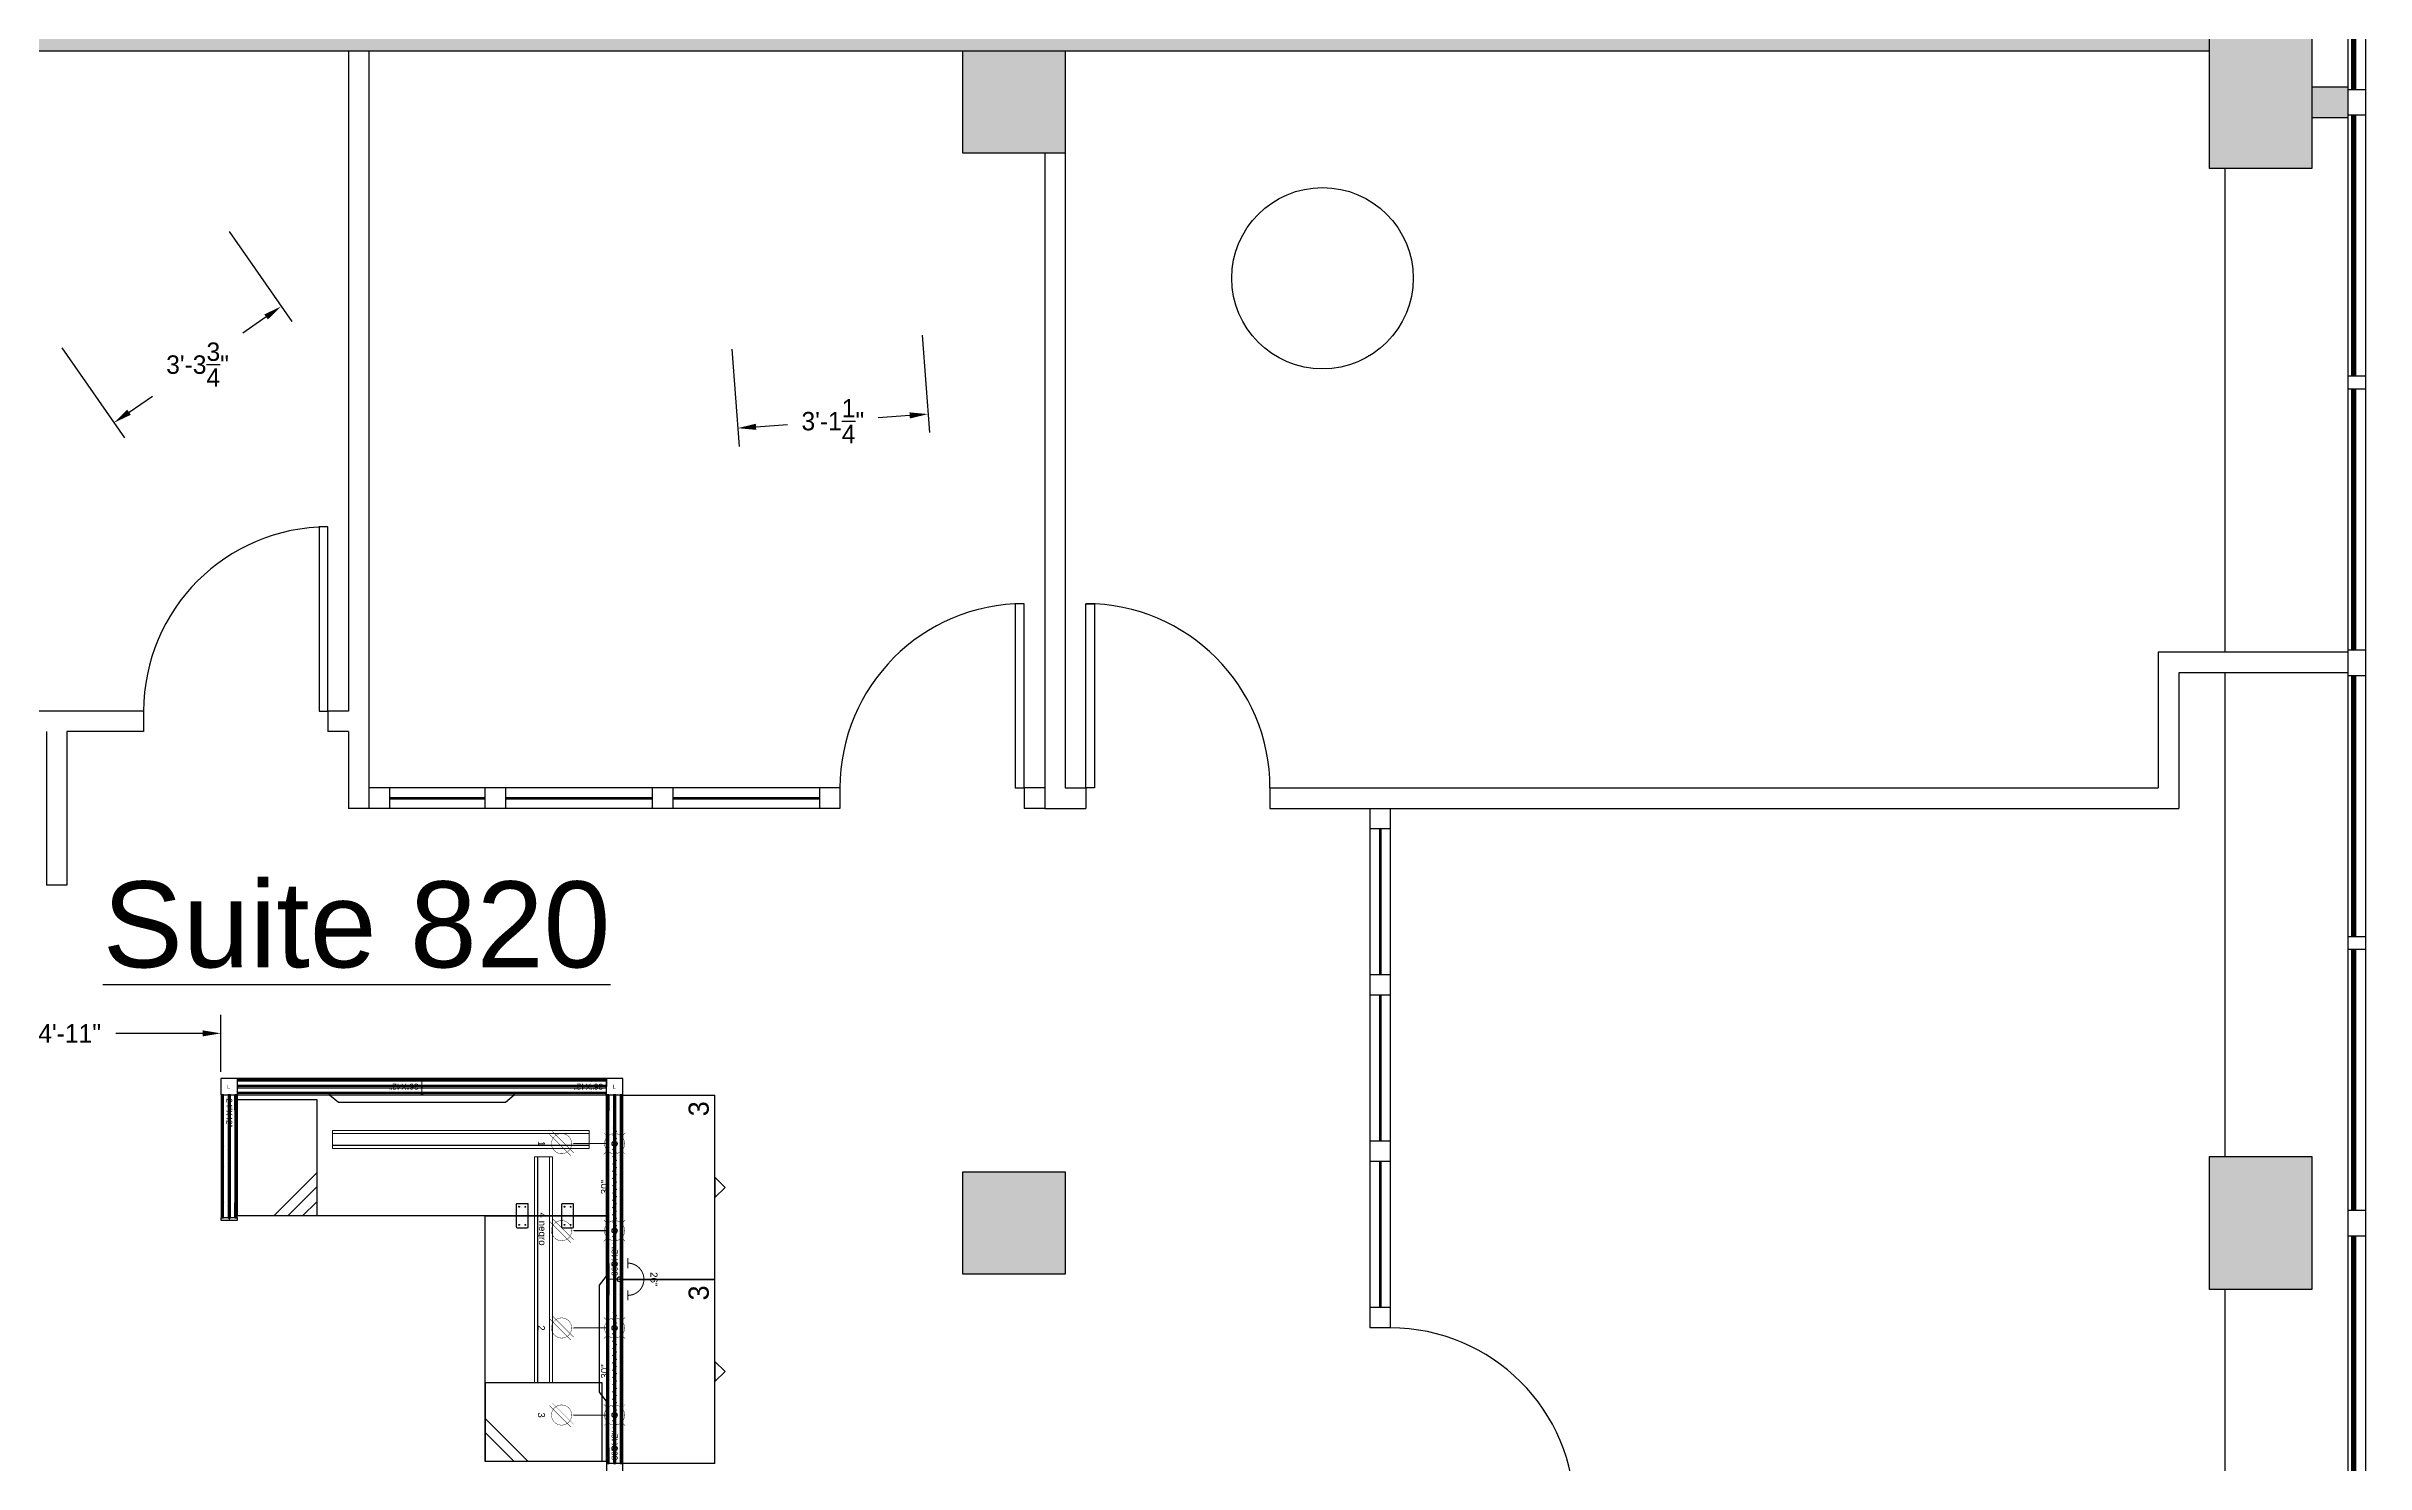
# Model space of a CAD drawing. Header units: inches. Extents: x 0 to 8116, y 4 to 1630.
# Drawn here: x 751 to 1204, y 886 to 1162.9 of the extents above; entities that cross this region are included whole.
import ezdxf
from ezdxf.enums import TextEntityAlignment as Align

# ---------------------------------------------------------------- set-up
doc = ezdxf.new("R2010")
doc.units = ezdxf.units.IN
doc.header["$MEASUREMENT"] = 0
for name, color, linetype in [('0-BACKGROUND', 7, 'Continuous'), ('CM4800', 7, 'Continuous'), ('DD2D', 7, 'Continuous'), ('DD2D_Geometry', 7, 'Continuous'), ('ELECTRI', 7, 'Continuous'), ('ENFASIS NEW', 7, 'Continuous'), ('LATEFILE', 7, 'Continuous'), ('LATFILE', 7, 'Continuous'), ('LF', 7, 'Continuous'), ('QU4TRO', 7, 'Continuous'), ('S7000', 7, 'Continuous'), ('TEXT HARNESS', 7, 'Continuous')]:
    doc.layers.add(name, color=color, linetype=linetype)
doc.styles.add('ARCH-STYLE', font='arial.ttf')
doc.styles.add('ARIAL', font='arial.ttf')
doc.styles.get("Standard").update_dxf_attribs({"font": 'stylu.ttf'})
doc.dimstyles.get("Standard").update_dxf_attribs({"dimscale": 20, "dimtxt": 0.18, "dimasz": 0.18, "dimexe": 0.18, "dimexo": 0.0625, "dimgap": 0.09, "dimtad": 0, "dimtih": 1, "dimtoh": 1, "dimzin": 0, "dimdsep": 46, "dimlunit": 4, "dimtxsty": 'Standard', "dimcen": 0.09, "dimadec": 0, "dimazin": 0, "dimtfac": 1, "dimtofl": 0, "dimtmove": 0, "dimatfit": 3, "dimfxl": 1, "dimtolj": 1, "dimtzin": 0, "dimarcsym": 0})

# ---------------------------------------------------------------- blocks, each defined once
blk = doc.blocks.new('LF4033640S')
for p, q in [((0, 0), (0.914, 0)), ((0, -0.457), (0.914, -0.457))]:
    blk.add_line(p, q)
at = {"layer": 'LATEFILE'}
for p, q in [((0, -0.457), (0, 0)), ((0.914, 0), (0.914, -0.457))]:
    blk.add_line(p, q, dxfattribs=at)
blk.add_lwpolyline([(0.407, -0.457), (0.457, -0.507), (0.507, -0.457)], close=True, dxfattribs=at)
at = {"layer": 'LATFILE', "insert": (0.81, -0.326), "char_height": 0.1, "width": 0.07696, "attachment_point": 1}
blk.add_mtext('3', dxfattribs=at)
blk = doc.blocks.new('*D103')
at = {"color": 0, "lineweight": -2, "transparency": 16777216}
for p, q in [((786.69, 888.22), (798.92, 870.64)), ((793.91, 871.54), (789.35, 868.36)), ((753.99, 865.48), (766.23, 847.89)), ((767.13, 852.9), (771.69, 856.08))]:
    blk.add_line(p, q, dxfattribs=at)
at = {"color": 0, "transparency": 16777216}
for points in [[(793.57, 872.03), (794.26, 871.05), (796.87, 873.59)], [(766.78, 853.4), (767.47, 852.41), (764.17, 850.85)]]:
    blk.add_solid(points, dxfattribs=at)
at = {"layer": 'Defpoints', "color": 0, "transparency": 16777216}
for p in [(785.98, 889.25), (796.87, 873.59), (753.28, 866.5)]:
    blk.add_point(p, dxfattribs=at)
at = {"color": 0, "transparency": 16777216, "insert": (780.52, 862.22), "char_height": 3.6, "attachment_point": 5}
blk.add_mtext('\\A1;3\'-3{\\H1.000000x;\\S3/4;}"', dxfattribs=at)
blk = doc.blocks.new('*D104')
at = {"color": 0, "lineweight": -2, "transparency": 16777216}
for p, q in [((884.87, 865.26), (886.28, 846.21)), ((922.07, 868), (923.48, 848.96)), ((919.62, 852.28), (913.44, 851.83)), ((889.6, 850.07), (895.78, 850.52))]:
    blk.add_line(p, q, dxfattribs=at)
at = {"color": 0, "transparency": 16777216}
for points in [[(919.58, 852.88), (919.66, 851.69), (923.21, 852.55)], [(889.56, 850.66), (889.65, 849.47), (886.01, 849.8)]]:
    blk.add_solid(points, dxfattribs=at)
at = {"layer": 'Defpoints', "color": 0, "transparency": 16777216}
for p in [(884.78, 866.5), (921.98, 869.25), (886.01, 849.8)]:
    blk.add_point(p, dxfattribs=at)
at = {"color": 0, "transparency": 16777216, "insert": (904.61, 851.17), "char_height": 3.6, "attachment_point": 5}
blk.add_mtext('\\A1;3\'-1{\\H1.000000x;\\S1/4;}"', dxfattribs=at)
blk = doc.blocks.new('CM4830NA36SQ')
blk.add_circle((0.45, 0.45), 0.45)
blk = doc.blocks.new('*D106')
at = {"color": 0, "lineweight": -2, "transparency": 16777216}
for p, q in [((725.99, 948.27), (725.99, 973.67)), ((729.59, 970.07), (746.5, 970.07)), ((781.49, 970.07), (764.58, 970.07)), ((785.09, 962.53), (785.09, 973.67))]:
    blk.add_line(p, q, dxfattribs=at)
at = {"color": 0, "transparency": 16777216}
for points in [[(729.59, 970.67), (729.59, 969.47), (725.99, 970.07)], [(781.49, 970.67), (781.49, 969.47), (785.09, 970.07)]]:
    blk.add_solid(points, dxfattribs=at)
at = {"layer": 'Defpoints', "color": 0, "transparency": 16777216}
for p in [(725.99, 970.07), (785.09, 961.28), (725.99, 947.02)]:
    blk.add_point(p, dxfattribs=at)
at = {"color": 0, "transparency": 16777216, "insert": (755.54, 970.07), "char_height": 3.6, "attachment_point": 5}
blk.add_mtext('\\A1;4\'-11"', dxfattribs=at)
blk = doc.blocks.new('DD40102472AB')
at = {"color": 1}
for p, q in [((0.004, -0.004), (-0.004, 0.004)), ((0.004, 0.004), (-0.004, -0.004))]:
    blk.add_line(p, q, dxfattribs=at)
blk.add_lwpolyline([(-0.414, -0.042), (0.414, -0.042), (0.458, -0.007), (0.915, -0.007), (0.915, -0.607), (-0.915, -0.607), (-0.915, -0.007), (-0.458, -0.007)], close=True)
blk.add_point((0, 0))
blk.add_point((0, 0))
blk.add_point((0, 0), dxfattribs=at)
blk = doc.blocks.new('DD40102448AB')
at = {"color": 1}
for p, q in [((0.004, -0.004), (-0.004, 0.004)), ((0.004, 0.004), (-0.004, -0.004))]:
    blk.add_line(p, q, dxfattribs=at)
blk.add_lwpolyline([(-0.266, -0.042), (0.266, -0.042), (0.31, -0.007), (0.61, -0.007), (0.61, -0.607), (-0.61, -0.607), (-0.61, -0.007), (-0.31, -0.007)], close=True)
blk.add_point((0, 0))
blk.add_point((0, 0))
blk.add_point((0, 0), dxfattribs=at)
blk = doc.blocks.new('S7012')
for p, q in [((0.18, -0.577), (0.393, -0.364)), ((0.25, -0.577), (0.393, -0.434)), ((0.323, -0.577), (0.393, -0.507))]:
    blk.add_line(p, q)
blk.add_lwpolyline([(0, 0), (0.393, 0), (0.393, -0.577), (0, -0.577)], close=True)
blk = doc.blocks.new('S7023')
for p, q in [((0.18, -0.577), (0.393, -0.364)), ((0.25, -0.577), (0.393, -0.434))]:
    blk.add_line(p, q)
blk.add_lwpolyline([(0, 0), (0.393, 0), (0.393, -0.577), (0, -0.577)], close=True)
blk = doc.blocks.new('829030')
at = {"color": 1}
for points in [[(0.1, 0.009, 0.005, 0.005, 0), (0.118, -0.009, 0.005, 0.005, 0), (0.136, 0.009, 0.005, 0.005, 0), (0.154, -0.009, 0.005, 0.005, 0), (0.172, 0.009, 0.005, 0.005, 0), (0.19, -0.009, 0.005, 0.005, 0), (0.208, 0.009, 0.005, 0.005, 0), (0.226, -0.009, 0.005, 0.005, 0), (0.244, 0.009, 0.005, 0.005, 0), (0.262, -0.009, 0.005, 0.005, 0), (0.28, 0.009, 0.005, 0.005, 0), (0.298, -0.009, 0.005, 0.005, 0), (0.316, 0.009, 0.005, 0.005, 0), (0.334, -0.009, 0.005, 0.005, 0), (0.352, 0.009, 0.005, 0.005, 0), (0.37, -0.009, 0.005, 0.005, 0), (0.388, 0.009, 0.005, 0.005, 0), (0.406, -0.009, 0.005, 0.005, 0), (0.424, 0.009, 0.005, 0.005, 0), (0.442, -0.009, 0.005, 0.005, 0), (0.46, 0.009, 0.005, 0.005, 0), (0.478, -0.009, 0.005, 0.005, 0), (0.496, 0.009, 0.005, 0.005, 0), (0.514, -0.009, 0.005, 0.005, 0), (0.532, 0.009, 0.005, 0.005, 0), (0.55, -0.009, 0, 0, 0)], [(0.676, 0.009, 0.005, 0.005, 0), (0.658, -0.009, 0.005, 0.005, 0), (0.64, 0.009, 0.005, 0.005, 0), (0.622, -0.009, 0.005, 0.005, 0), (0.604, 0.009, 0.005, 0.005, 0), (0.586, -0.009, 0.005, 0.005, 0), (0.568, 0.009, 0.005, 0.005, 0), (0.55, -0.009, 0, 0, 0)]]:
    blk.add_lwpolyline(points, format="xyseb", dxfattribs=at)
at = {"color": 1, "const_width": 0.002}
for points in [[(0.138, 0.027), (0.112, 0.053)], [(0.192, 0.027), (0.218, 0.053)], [(0.57, 0.027), (0.544, 0.053)], [(0.624, 0.027), (0.65, 0.053)], [(0.138, -0.027), (0.112, -0.053)], [(0.192, -0.027), (0.218, -0.053)], [(0.57, -0.027), (0.544, -0.053)], [(0.624, -0.027), (0.65, -0.053)]]:
    blk.add_lwpolyline(points, dxfattribs=at)
for points in [[(0.165, -0.05, -1), (0.165, 0.05, -1)], [(0.597, -0.05, 1), (0.597, 0.05, 1)]]:
    blk.add_lwpolyline(points, format="xyb", close=True, dxfattribs=at)
at = {"color": 1}
blk.add_circle((0, 0), 0.0125, dxfattribs=at)
blk.add_point((0, 0), dxfattribs=at)
at = {"layer": 'TEXT HARNESS', "color": 1, "style": 'ARIAL'}
blk.add_text('30"', height=0.0347, dxfattribs=at).set_placement((0.381, 0.05), align=Align.MIDDLE)
blk = doc.blocks.new('8065E1C')
at = {"color": 1, "const_width": 0.005}
blk.add_lwpolyline([(0.025, -0.04), (-0.025, -0.04)], dxfattribs=at)
at = {"color": 1}
for points in [[(0, -0.04, 0.005, 0.005, 0), (0, -0.165, 0.025, 0, 0), (0, -0.211, 0, 0, 0)], [(-0.06, -0.309, 0.002, 0.002, 0), (0.046, -0.203, 0.002, 0.002, 0)], [(-0.046, -0.323, 0.002, 0.002, 0), (0.06, -0.217, 0.002, 0.002, 0)]]:
    blk.add_lwpolyline(points, format="xyseb", dxfattribs=at)
at = {"color": 1, "const_width": 0.002}
blk.add_lwpolyline([(-0.05, -0.263, -1), (0.05, -0.263, -1)], format="xyb", close=True, dxfattribs=at)
at = {"color": 1}
blk.add_circle((0, 0), 0.0125, dxfattribs=at)
blk.add_point((0, 0), dxfattribs=at)
at = {"layer": 'TEXT HARNESS', "color": 1, "style": 'ARIAL'}
blk.add_text('1', height=0.0347, dxfattribs=at).set_placement((0, -0.363), align=Align.MIDDLE)
blk = doc.blocks.new('8065E4C')
at = {"color": 1, "const_width": 0.005}
blk.add_lwpolyline([(0.025, -0.04), (-0.025, -0.04)], dxfattribs=at)
at = {"color": 1}
for points in [[(0, -0.04, 0.005, 0.005, 0), (0, -0.165, 0.025, 0, 0), (0, -0.211, 0, 0, 0)], [(-0.06, -0.309, 0.002, 0.002, 0), (0.046, -0.203, 0.002, 0.002, 0)], [(-0.046, -0.323, 0.002, 0.002, 0), (0.06, -0.217, 0.002, 0.002, 0)]]:
    blk.add_lwpolyline(points, format="xyseb", dxfattribs=at)
at = {"color": 1, "const_width": 0.002}
blk.add_lwpolyline([(-0.05, -0.263, -1), (0.05, -0.263, -1)], format="xyb", close=True, dxfattribs=at)
at = {"color": 1}
blk.add_circle((0, 0), 0.0125, dxfattribs=at)
blk.add_point((0, 0), dxfattribs=at)
at = {"layer": 'TEXT HARNESS', "color": 1, "style": 'ARIAL'}
blk.add_text('4 negro', height=0.0347, dxfattribs=at).set_placement((-0.008, -0.363), align=Align.MIDDLE)
blk = doc.blocks.new('8065E2C')
at = {"color": 1, "const_width": 0.005}
blk.add_lwpolyline([(0.025, -0.04), (-0.025, -0.04)], dxfattribs=at)
at = {"color": 1}
for points in [[(0, -0.04, 0.005, 0.005, 0), (0, -0.165, 0.025, 0, 0), (0, -0.211, 0, 0, 0)], [(-0.06, -0.309, 0.002, 0.002, 0), (0.046, -0.203, 0.002, 0.002, 0)], [(-0.046, -0.323, 0.002, 0.002, 0), (0.06, -0.217, 0.002, 0.002, 0)]]:
    blk.add_lwpolyline(points, format="xyseb", dxfattribs=at)
at = {"color": 1, "const_width": 0.002}
blk.add_lwpolyline([(-0.05, -0.263, -1), (0.05, -0.263, -1)], format="xyb", close=True, dxfattribs=at)
at = {"color": 1}
blk.add_circle((0, 0), 0.0125, dxfattribs=at)
blk.add_point((0, 0), dxfattribs=at)
blk.add_point((0, 0), dxfattribs=at)
at = {"layer": 'TEXT HARNESS', "color": 1, "style": 'ARIAL'}
blk.add_text('2', height=0.0347, dxfattribs=at).set_placement((0, -0.363), align=Align.MIDDLE)
blk = doc.blocks.new('8065E3C')
at = {"color": 1, "const_width": 0.005}
blk.add_lwpolyline([(0.025, -0.04), (-0.025, -0.04)], dxfattribs=at)
at = {"color": 1}
for points in [[(0, -0.04, 0.005, 0.005, 0), (0, -0.165, 0.025, 0, 0), (0, -0.211, 0, 0, 0)], [(-0.06, -0.309, 0.002, 0.002, 0), (0.046, -0.203, 0.002, 0.002, 0)], [(-0.046, -0.323, 0.002, 0.002, 0), (0.06, -0.217, 0.002, 0.002, 0)]]:
    blk.add_lwpolyline(points, format="xyseb", dxfattribs=at)
at = {"color": 1, "const_width": 0.002}
blk.add_lwpolyline([(-0.05, -0.263, -1), (0.05, -0.263, -1)], format="xyb", close=True, dxfattribs=at)
at = {"color": 1}
blk.add_circle((0, 0), 0.0125, dxfattribs=at)
blk.add_point((0, 0), dxfattribs=at)
at = {"layer": 'TEXT HARNESS', "color": 1, "style": 'ARIAL'}
blk.add_text('3', height=0.0347, dxfattribs=at).set_placement((0, -0.363), align=Align.MIDDLE)
blk = doc.blocks.new('817726')
at = {"color": 3, "const_width": 0.005}
blk.add_lwpolyline([(0.08, 0.04, 1), (-0.08, 0.04)], format="xyb", dxfattribs=at)
for points in [[(-0.055, 0.04), (-0.105, 0.04)], [(0.055, 0.04), (0.105, 0.04)]]:
    blk.add_lwpolyline(points, dxfattribs=at)
at = {"color": 3}
blk.add_circle((0, 0), 0.0125, dxfattribs=at)
blk.add_point((0, 0), dxfattribs=at)
at = {"layer": 'TEXT HARNESS', "color": 3, "style": 'ARIAL'}
blk.add_text('26"', height=0.0347, dxfattribs=at).set_placement((0, 0.17), align=Align.MIDDLE)
blk = doc.blocks.new('D3223S')
for p, q in [((0.055, 0), (-0.055, 0)), ((-0.06, -0.005), (-0.06, -0.055)), ((-0.055, -0.06), (0.055, -0.06)), ((0.06, -0.055), (0.06, -0.005))]:
    blk.add_line(p, q)
for centre in [(-0.045, -0.015), (-0.045, -0.045), (0.045, -0.015), (0.045, -0.045)]:
    blk.add_circle(centre, 0.00195)
for centre, start, end in [((-0.055, -0.005), 90, 180), ((-0.055, -0.055), 180, 270), ((0.055, -0.005), 0, 90), ((0.055, -0.055), 270, 0)]:
    blk.add_arc(centre, 0.005, start, end)
blk = doc.blocks.new('A$C18FD438F')
at = {"color": 0, "linetype": 'Continuous', "lineweight": 0}
for p, q in [((-0.934, 0.184), (-0.934, 0.199)), ((-0.934, 0.199), (0.338, 0.199)), ((-0.934, 0.183), (-0.934, 0.184)), ((-0.934, 0.184), (0.338, 0.184)), ((-0.934, 0.183), (0.338, 0.183)), ((-0.934, 0.182), (-0.934, 0.183)), ((-0.934, 0.125), (-0.934, 0.182)), ((-0.934, 0.125), (-0.934, 0.125)), ((-0.934, 0.123), (-0.934, 0.125)), ((-0.934, 0.125), (0.338, 0.125)), ((-0.934, 0.124), (0.338, 0.124)), ((-0.934, 0.109), (-0.934, 0.123)), ((0.338, 0.184), (0.338, 0.199)), ((0.338, 0.183), (0.338, 0.184)), ((0.338, 0.182), (0.338, 0.183)), ((0.338, 0.125), (0.338, 0.182)), ((0.338, 0.123), (0.338, 0.125)), ((0.338, 0.125), (0.338, 0.125)), ((0.338, 0.109), (0.338, 0.123)), ((-0.934, 0.109), (0.338, 0.109))]:
    blk.add_line(p, q, dxfattribs=at)
blk = doc.blocks.new('DD330154S')
blk.add_blockref('A$C18FD438F', (0.934, -0.154))
blk = doc.blocks.new('DD330148S')
at = {"color": 0, "linetype": 'Continuous', "lineweight": 0}
for p, q in [((0, 0.03), (0, 0.045)), ((0, 0.045), (1.12, 0.045)), ((0, 0.029), (0, 0.03)), ((0, 0.03), (1.12, 0.03)), ((0, 0.029), (1.12, 0.029)), ((0, 0.028), (0, 0.029)), ((0, -0.028), (0, 0.028)), ((1.12, 0.03), (1.12, 0.045)), ((1.12, 0.029), (1.12, 0.03)), ((1.12, 0.028), (1.12, 0.029)), ((1.12, -0.028), (1.12, 0.028)), ((0, -0.029), (0, -0.028)), ((0, -0.03), (0, -0.029)), ((0, -0.029), (1.12, -0.029)), ((0, -0.045), (0, -0.03)), ((0, -0.03), (1.12, -0.03)), ((0, -0.045), (1.12, -0.045)), ((1.12, -0.029), (1.12, -0.028)), ((1.12, -0.03), (1.12, -0.029)), ((1.12, -0.045), (1.12, -0.03))]:
    blk.add_line(p, q, dxfattribs=at)
blk = doc.blocks.new('DD101036422D')
at = {"color": 1, "linetype": 'Continuous', "lineweight": 0}
for p, q in [((0, -0.025), (0, 0.025)), ((0.002, 0.027), (0.021, 0.027)), ((0.002, 0.027), (0.022, 0.027)), ((0.075, 0.027), (0.021, 0.027)), ((0.075, 0.027), (0.075, 0.027)), ((0.076, 0.026), (0.076, 0.034)), ((0.838, 0.034), (0.076, 0.034)), ((0.838, 0.034), (0.838, 0.026)), ((0.84, 0.027), (0.894, 0.027)), ((0.84, 0.027), (0.84, 0.027)), ((0.913, 0.027), (0.893, 0.027)), ((0.913, 0.027), (0.894, 0.027)), ((0.915, -0.025), (0.915, 0.025)), ((0.025, -0.028), (0.002, -0.028)), ((0.025, -0.028), (0.075, -0.028)), ((0.075, -0.028), (0.075, -0.028)), ((0.076, -0.034), (0.076, -0.026)), ((0.838, -0.034), (0.076, -0.034)), ((0.838, -0.026), (0.838, -0.034)), ((0.89, -0.028), (0.84, -0.028)), ((0.84, -0.028), (0.84, -0.028)), ((0.89, -0.028), (0.913, -0.028))]:
    blk.add_line(p, q, dxfattribs=at)
at = {"color": 1}
for p, q in [((0.454, 0.038), (0.461, 0.031)), ((0.454, 0.031), (0.461, 0.038)), ((0.454, -0.038), (0.461, -0.031)), ((0.454, -0.031), (0.461, -0.038))]:
    blk.add_line(p, q, dxfattribs=at)
for centre in [(0.407, -0.034), (0.507, -0.034)]:
    blk.add_circle(centre, 0.005, dxfattribs=at)
at = {"color": 1, "linetype": 'Continuous', "lineweight": 0}
for centre, radius, start, end in [((0.002, 0.025), 0.00203, 90, 180), ((0.075, 0.026), 0.00151, 10.021, 90), ((0.075, 0.026), 0.00151, 0, 10.021), ((0.84, 0.026), 0.00151, 169.979, 180), ((0.84, 0.026), 0.00151, 169.979, 180), ((0.84, 0.026), 0.00151, 90, 169.979), ((0.913, 0.025), 0.00203, 0, 90), ((0.002, -0.025), 0.00203, 180, 270), ((0.075, -0.026), 0.00151, 270, 349.979), ((0.075, -0.026), 0.00151, 349.979, 0), ((0.84, -0.026), 0.00151, 180, 190.021), ((0.84, -0.026), 0.00151, 180, 190.021), ((0.84, -0.026), 0.00151, 190.021, 270), ((0.913, -0.025), 0.00203, 270, 0)]:
    blk.add_arc(centre, radius, start, end, dxfattribs=at)
at = {"color": 1}
for p in [(0.458, 0.034), (0.458, -0.034)]:
    blk.add_point(p, dxfattribs=at)
at = {"insert": (0.017, 0.015), "char_height": 0.03, "attachment_point": 1}
blk.add_mtext_dynamic_manual_height_columns('36"X42"', width=75.49402, gutter_width=12.5, heights=[0], dxfattribs=at)
blk = doc.blocks.new('SPACE_DD10103642')
blk.add_blockref('DD101036422D', (0, 0))
blk = doc.blocks.new('DD101024422D')
at = {"color": 1, "linetype": 'Continuous', "lineweight": 0}
for p, q in [((0, -0.025), (0, 0.025)), ((0.002, 0.027), (0.021, 0.027)), ((0.002, 0.027), (0.022, 0.027)), ((0.075, 0.027), (0.021, 0.027)), ((0.075, 0.027), (0.075, 0.027)), ((0.077, 0.026), (0.077, 0.034)), ((0.533, 0.034), (0.077, 0.034)), ((0.533, 0.034), (0.533, 0.026)), ((0.535, 0.027), (0.589, 0.027)), ((0.535, 0.027), (0.535, 0.027)), ((0.608, 0.027), (0.588, 0.027)), ((0.608, 0.027), (0.589, 0.027)), ((0.61, -0.025), (0.61, 0.025)), ((0.025, -0.028), (0.002, -0.028)), ((0.025, -0.028), (0.075, -0.028)), ((0.075, -0.028), (0.075, -0.028)), ((0.077, -0.034), (0.077, -0.026)), ((0.533, -0.034), (0.077, -0.034)), ((0.533, -0.026), (0.533, -0.034)), ((0.585, -0.028), (0.535, -0.028)), ((0.535, -0.028), (0.535, -0.028)), ((0.585, -0.028), (0.608, -0.028))]:
    blk.add_line(p, q, dxfattribs=at)
at = {"color": 1}
for p, q in [((0.301, 0.038), (0.309, 0.031)), ((0.301, 0.031), (0.309, 0.038)), ((0.301, -0.038), (0.309, -0.031)), ((0.301, -0.031), (0.309, -0.038))]:
    blk.add_line(p, q, dxfattribs=at)
for centre in [(0.255, -0.034), (0.355, -0.034)]:
    blk.add_circle(centre, 0.005, dxfattribs=at)
at = {"color": 1, "linetype": 'Continuous', "lineweight": 0}
for centre, radius, start, end in [((0.002, 0.025), 0.00203, 90, 180), ((0.075, 0.026), 0.00151, 10.021, 90), ((0.075, 0.026), 0.00151, 0, 10.021), ((0.535, 0.026), 0.00151, 169.979, 180), ((0.535, 0.026), 0.00151, 169.979, 180), ((0.535, 0.026), 0.00151, 90, 169.979), ((0.608, 0.025), 0.00203, 0, 90), ((0.002, -0.025), 0.00203, 180, 270), ((0.075, -0.026), 0.00151, 270, 349.979), ((0.075, -0.026), 0.00151, 349.979, 0), ((0.535, -0.026), 0.00151, 180, 190.021), ((0.535, -0.026), 0.00151, 180, 190.021), ((0.535, -0.026), 0.00151, 190.021, 270), ((0.608, -0.025), 0.00203, 270, 0)]:
    blk.add_arc(centre, radius, start, end, dxfattribs=at)
at = {"color": 1}
for p in [(0.305, 0.034), (0.305, -0.034)]:
    blk.add_point(p, dxfattribs=at)
at = {"insert": (0.017, 0.015), "char_height": 0.03, "attachment_point": 1}
blk.add_mtext_dynamic_manual_height_columns('24"X42"', width=75.49402, gutter_width=12.5, heights=[0], dxfattribs=at)
blk = doc.blocks.new('SPACE_DD10102442')
blk.add_blockref('DD101024422D', (0, 0))
blk = doc.blocks.new('DD3021422D')
for p, q in [((0, 0.041), (0, -0.041)), ((0.012, 0.041), (0, 0.041)), ((0.012, -0.041), (0.012, 0.041)), ((0, -0.041), (0.012, -0.041))]:
    blk.add_line(p, q)
blk = doc.blocks.new('SPACE_DD302142')
blk.add_blockref('DD3021422D', (0, 0))
blk = doc.blocks.new('820block')
at = {"layer": '0-BACKGROUND'}
for points in [[(230.019, 929.5), (230.019, 926.503), (250.019, 926.503), (250.019, 923.5), (311.008, 923.5), (311.008, 926.628), (330.992, 926.628), (330.992, 923.5), (472.493, 923.5), (492.493, 923.5), (705.993, 923.5), (725.993, 923.5), (929.993, 923.503), (949.993, 923.503), (1173.493, 923.503), (1173.493, 926.503), (1193.493, 926.503), (1193.493, 929.5)], [(1200.5, 910.503), (1200.5, 916.503), (1193.493, 916.503), (1193.493, 910.503)]]:
    blk.add_hatch(color=256, dxfattribs=at).paths.add_polyline_path(points)
h = blk.add_hatch(color=256, dxfattribs=at)
h.paths.add_polyline_path([(1193.493, 488.5), (1173.493, 488.5), (1173.493, 462.5), (1193.493, 462.5)])
h.paths.add_polyline_path([(1173.493, 681.5), (1193.493, 681.5), (1193.493, 707.5), (1173.493, 707.5)])
h.paths.add_polyline_path([(1193.493, 900.503), (1193.493, 926.503), (1173.493, 926.503), (1173.493, 900.503)])
h = blk.add_hatch(color=256, dxfattribs=at)
h.paths.add_polyline_path([(949.993, 923.503), (929.993, 923.503), (929.993, 903.503), (949.993, 903.503)])
h.paths.add_polyline_path([(949.993, 704.5), (929.993, 704.5), (929.993, 684.5), (949.993, 684.5)])
h.paths.add_polyline_path([(705.993, 684.5), (725.993, 684.5), (725.993, 704.5), (705.993, 704.5)])
h.paths.add_polyline_path([(472.493, 684.5), (492.493, 684.5), (492.493, 704.5), (472.493, 704.5)])
h.paths.add_polyline_path([(492.493, 903.5), (492.493, 923.5), (472.493, 923.5), (472.493, 903.5)])
h.paths.add_polyline_path([(725.993, 923.5), (705.993, 923.5), (705.993, 903.5), (725.993, 903.5)])
for p, q in [((1204, 1192.503), (1204, 10.992)), ((1200.5, 1189.003), (1200.5, 15.992)), ((1201.25, 967.003), (1201.25, 916.003)), ((1201.5, 967.003), (1201.5, 916.003)), ((1201.75, 967.003), (1201.75, 916.003)), ((1202, 967.003), (1202, 916.003)), ((725.993, 923.5), (929.993, 923.503)), ((809.993, 923.501), (809.993, 794.503)), ((813.993, 923.501), (813.993, 775.503)), ((949.993, 923.503), (1173.493, 923.503)), ((1193.493, 916.503), (1200.5, 916.503)), ((1200.5, 916.003), (1204, 916.003)), ((1200.5, 911.003), (1204, 911.003)), ((1201.25, 911.001), (1201.25, 860.001)), ((1201.5, 911.001), (1201.5, 860.001)), ((1201.75, 911.001), (1201.75, 860.001)), ((1202, 911.001), (1202, 860.001)), ((1193.493, 910.503), (1200.5, 910.503)), ((945.993, 903.503), (945.993, 775.503)), ((949.993, 903.503), (949.993, 779.503)), ((1176.5, 900.503), (1176.5, 806.001)), ((1200.5, 860.001), (1204, 860.001)), ((1200.5, 857.501), (1204, 857.501)), ((1201.25, 857.501), (1201.25, 806.501)), ((1201.5, 857.501), (1201.5, 806.501)), ((1201.75, 857.501), (1201.75, 806.501)), ((1202, 857.501), (1202, 806.501)), ((1200.5, 806.501), (1204, 806.501)), ((1163.5, 806.001), (1163.5, 779.506)), ((1200.5, 806.001), (1163.5, 806.001)), ((1167.5, 802.001), (1167.5, 775.506)), ((1200.5, 802.001), (1167.5, 802.001)), ((1176.5, 802.001), (1176.5, 707.5)), ((1200.5, 801.501), (1204, 801.501)), ((1201.25, 801.5), (1201.25, 750.5)), ((1201.5, 801.5), (1201.5, 750.5)), ((1201.75, 801.5), (1201.75, 750.5)), ((1202, 801.5), (1202, 750.5)), ((769.993, 794.503), (682.493, 794.503)), ((769.993, 794.503), (769.993, 790.503)), ((809.993, 794.503), (805.993, 794.503)), ((805.993, 794.503), (805.993, 790.503)), ((750.993, 790.503), (750.993, 760.503)), ((754.993, 790.503), (754.993, 760.503)), ((769.993, 790.503), (754.993, 790.503)), ((809.993, 790.503), (805.993, 790.503)), ((809.993, 790.503), (809.993, 775.503)), ((905.993, 779.503), (813.993, 779.503)), ((817.993, 779.503), (817.993, 775.503)), ((836.659, 779.503), (836.659, 775.503)), ((840.659, 779.503), (840.659, 775.503)), ((869.326, 779.503), (869.326, 775.503)), ((873.326, 779.503), (873.326, 775.503)), ((901.993, 779.503), (901.993, 775.503)), ((905.993, 779.503), (905.993, 775.503)), ((945.993, 779.503), (941.993, 779.503)), ((941.993, 779.503), (941.993, 775.503)), ((949.993, 779.503), (953.993, 779.503)), ((953.993, 779.503), (953.993, 775.503)), ((989.993, 779.503), (1163.5, 779.506)), ((989.993, 779.503), (989.993, 775.503)), ((813.993, 775.503), (809.993, 775.503)), ((905.993, 775.503), (813.993, 775.503)), ((817.993, 777.628), (836.659, 777.628)), ((817.993, 777.378), (836.659, 777.378)), ((840.659, 777.628), (869.326, 777.628)), ((840.659, 777.378), (869.326, 777.378)), ((873.326, 777.628), (901.993, 777.628)), ((873.326, 777.378), (901.993, 777.378)), ((945.993, 775.503), (941.993, 775.503)), ((945.993, 775.503), (953.993, 775.503)), ((989.993, 775.503), (1167.5, 775.506)), ((1009.5, 775.504), (1009.5, 674.002)), ((1013.5, 775.504), (1013.5, 674.002)), ((1013.5, 771.504), (1009.5, 771.504)), ((1011.375, 771.504), (1011.375, 743.003)), ((1011.625, 771.504), (1011.625, 743.003)), ((754.993, 760.503), (750.993, 760.503)), ((1200.5, 750.5), (1204, 750.5)), ((1200.5, 748), (1204, 748)), ((1201.25, 748), (1201.25, 697)), ((1201.5, 748), (1201.5, 697)), ((1201.75, 748), (1201.75, 697)), ((1202, 748), (1202, 697)), ((1013.5, 743.003), (1009.5, 743.003)), ((1013.5, 739.003), (1009.5, 739.003)), ((1011.375, 739.003), (1011.375, 710.502)), ((1011.625, 739.003), (1011.625, 710.502)), ((1013.5, 710.502), (1009.5, 710.502)), ((1013.5, 706.502), (1009.5, 706.502)), ((1011.375, 706.502), (1011.375, 678.002)), ((1011.625, 706.502), (1011.625, 678.002)), ((1200.5, 697), (1204, 697)), ((1200.5, 692), (1204, 692)), ((1201.25, 692), (1201.25, 641)), ((1201.5, 692), (1201.5, 641)), ((1201.75, 692), (1201.75, 641)), ((1202, 692), (1202, 641)), ((1176.5, 681.5), (1176.5, 641.75)), ((1013.5, 678.002), (1009.5, 678.002)), ((1013.5, 674.002), (1009.5, 674.002))]:
    blk.add_line(p, q, dxfattribs=at)
for points in [[(1193.493, 900.503), (1173.493, 900.503), (1173.493, 926.503), (1193.493, 926.503)], [(949.993, 903.503), (929.993, 903.503), (929.993, 923.503), (949.993, 923.503)], [(805.993, 794.503), (805.993, 830.503), (804.243, 830.503), (804.243, 794.503)], [(941.993, 779.503), (941.993, 815.503), (940.243, 815.503), (940.243, 779.503)], [(953.993, 779.503), (953.993, 815.503), (955.743, 815.503), (955.743, 779.503)], [(1193.493, 681.5), (1173.493, 681.5), (1173.493, 707.5), (1193.493, 707.5)], [(949.993, 684.5), (929.993, 684.5), (929.993, 704.5), (949.993, 704.5)]]:
    blk.add_lwpolyline(points, close=True, dxfattribs=at)
for centre, start, end in [((805.993, 794.503), 90, 180), ((941.993, 779.503), 90, 180), ((953.993, 779.503), 0, 90), ((1013.5, 638.002), 0, 90)]:
    blk.add_arc(centre, 36, start, end, dxfattribs=at)
at = {"layer": 'CM4800', "xscale": 39.37007874015748, "yscale": 39.37007874015748, "zscale": 39.37007874015748, "rotation": 180}
blk.add_blockref('CM4830NA36SQ', (1017.965, 896.813), dxfattribs=at)
at = {"layer": '0-BACKGROUND', "insert": (761.992, 761.243), "char_height": 16.8, "width": 268, "attachment_point": 1, "style": 'ARCH-STYLE'}
blk.add_mtext('{\\LSuite 820}', dxfattribs=at)
for p1, p2, distance, picture, middle in [((753.28, 866.503), (785.977, 889.249), -19.071, '*D103', (780.519, 862.221)), ((921.977, 869.251), (884.78, 866.503), 16.747, '*D104', (904.612, 851.175))]:
    dim = blk.add_aligned_dim(p1=p1, p2=p2, distance=distance, dimstyle='Standard')
    dim.commit()
    dim.dimension.update_dxf_attribs({"geometry": picture, "text_midpoint": middle})

msp = doc.modelspace()

# ---------------------------------------------------------------- linework, layer by layer
at = {"layer": 'DD2D'}
for p, q in [((824.341, 961.012), (788.317, 961.012)), ((860.364, 961.012), (824.341, 961.012)), ((785.353, 958.048), (785.353, 934.032)), ((786.703, 958.048), (786.703, 934.032)), ((786.703, 958.048), (786.703, 934.032)), ((788.053, 958.048), (788.053, 934.032)), ((788.317, 959.662), (788.313, 959.662)), ((824.341, 959.662), (788.317, 959.662)), ((824.341, 959.662), (788.317, 959.662)), ((824.341, 958.312), (788.317, 958.312)), ((824.341, 959.662), (824.337, 959.662)), ((860.364, 959.662), (824.341, 959.662)), ((860.364, 959.662), (824.341, 959.662)), ((860.364, 958.312), (824.341, 958.312)), ((860.628, 922.024), (860.628, 958.048)), ((861.979, 958.048), (861.979, 958.052)), ((861.979, 922.024), (861.979, 958.048)), ((861.979, 922.024), (861.979, 958.048)), ((863.329, 922.024), (863.329, 958.048)), ((786.703, 934.032), (786.703, 933.56)), ((860.628, 886.001), (860.628, 922.024)), ((861.979, 922.024), (861.979, 922.028)), ((861.979, 886.001), (861.979, 922.024)), ((861.979, 886.001), (861.979, 922.024)), ((863.329, 886.001), (863.329, 922.024))]:
    msp.add_line(p, q, dxfattribs=at)
at = {"layer": 'DD2D_Geometry'}
for points in [[(788.317, 961.276), (785.093, 961.276), (785.093, 958.048), (788.317, 958.048)], [(824.341, 961.249), (788.317, 961.249), (788.317, 960.776), (824.341, 960.776)], [(860.364, 961.249), (824.341, 961.249), (824.341, 960.776), (860.364, 960.776)], [(863.593, 958.048), (863.597, 961.276), (860.368, 961.276), (860.364, 958.048)], [(785.116, 958.048), (785.116, 934.032), (785.589, 934.032), (785.589, 958.048)], [(786.467, 958.048), (786.467, 934.032), (786.939, 934.032), (786.939, 958.048)], [(787.817, 958.048), (787.817, 934.032), (788.29, 934.032), (788.29, 958.048)], [(824.341, 959.898), (788.317, 959.898), (788.317, 959.426), (824.341, 959.426)], [(824.341, 958.548), (788.317, 958.548), (788.317, 958.075), (824.341, 958.075)], [(824.337, 959.662), (824.341, 959.662), (824.341, 959.662), (824.337, 959.662)], [(860.364, 959.898), (824.341, 959.898), (824.341, 959.426), (860.364, 959.426)], [(860.364, 958.548), (824.341, 958.548), (824.341, 958.075), (860.364, 958.075)], [(860.864, 922.024), (860.864, 958.048), (860.392, 958.048), (860.392, 922.024)], [(862.215, 922.024), (862.215, 958.048), (861.742, 958.048), (861.742, 922.024)], [(863.565, 922.024), (863.565, 958.048), (863.093, 958.048), (863.093, 922.024)], [(860.864, 886.001), (860.864, 922.024), (860.392, 922.024), (860.392, 886.001)], [(862.215, 886.001), (862.215, 922.024), (861.742, 922.024), (861.742, 886.001)], [(861.979, 922.024), (861.979, 922.024), (861.979, 922.028), (861.979, 922.028)], [(863.565, 886.001), (863.565, 922.024), (863.093, 922.024), (863.093, 886.001)], [(863.593, 882.772), (863.597, 886.001), (860.368, 886.001), (860.364, 882.772)]]:
    msp.add_lwpolyline(points, close=True, dxfattribs=at)

# ---------------------------------------------------------------- block references
msp.add_blockref('820block', (0, 238.523))
at = {"layer": 'DD2D_Geometry', "xscale": 39.3700787401575, "yscale": 39.3700787401575, "zscale": 39.3700787401575}
for name, p, rotation in [('SPACE_DD10103642', (824.341, 959.662), 180), ('SPACE_DD10103642', (860.364, 959.662), 180), ('SPACE_DD10102442', (786.703, 958.048), 270), ('SPACE_DD10103642', (861.979, 922.024), 90), ('SPACE_DD302142', (786.703, 934.032), 270), ('SPACE_DD10103642', (861.979, 886.001), 90)]:
    msp.add_blockref(name, p, dxfattribs=dict(at, rotation=rotation))
at = {"layer": 'ELECTRI', "xscale": 39.3700787401575, "yscale": 39.3700787401575, "zscale": 39.3700787401575}
for name, p, rotation in [('829030', (861.979, 925.024), 90), ('8065E1C', (861.979, 948.528), 270), ('8065E4C', (861.979, 931.52), 270), ('817726', (862.982, 922.024), 270), ('829030', (861.979, 889.001), 90), ('8065E2C', (861.979, 912.505), 270), ('8065E3C', (861.979, 895.497), 270)]:
    msp.add_blockref(name, p, dxfattribs=dict(at, rotation=rotation))
at = {"layer": 'ENFASIS NEW', "xscale": 39.3700787401575, "yscale": 39.3700787401575, "zscale": 39.3700787401575}
msp.add_blockref('DD40102472AB', (824.341, 958.312), dxfattribs=at)
for name, p, rotation in [('DD330154S', (856.989, 949.34), 180), ('DD330148S', (848.101, 901.867), 90), ('DD40102448AB', (860.628, 910.41), 270)]:
    msp.add_blockref(name, p, dxfattribs=dict(at, rotation=rotation))
at = {"layer": 'LF', "xscale": 39.3700787401575, "yscale": 39.3700787401575, "zscale": 39.3700787401575, "rotation": 90}
for p in [(863.597, 921.985), (863.597, 886.001)]:
    msp.add_blockref('LF4033640S', p, dxfattribs=at)
at = {"layer": 'QU4TRO', "xscale": 39.3700787401575, "yscale": 39.3700787401575, "zscale": 39.3700787401575, "rotation": 90}
for p in [(842.766, 934.426), (851.622, 934.426)]:
    msp.add_blockref('D3223S', p, dxfattribs=at)
at = {"layer": 'S7000', "xscale": 39.3700787401575, "yscale": 39.3700787401575, "zscale": 39.3700787401575}
msp.add_blockref('S7012', (788.317, 957.142), dxfattribs=at)
at = {"layer": 'S7000', "xscale": 39.3700787401575, "yscale": 39.3700787401575, "zscale": 39.3700787401575, "rotation": 270}
msp.add_blockref('S7023', (859.459, 901.867), dxfattribs=at)

# ---------------------------------------------------------------- texts
at = {"layer": 'DD2D_Geometry'}
for p in [(786.3, 959.259), (861.575, 959.259)]:
    msp.add_text('L', height=0.807, dxfattribs=at).set_placement(p)

# ---------------------------------------------------------------- dimensions: what is measured, and where the dimension line sits
dim = msp.add_linear_dim(base=(725.993, 970.067), p1=(785.093, 961.276), p2=(725.993, 947.023), dimstyle='Standard')
dim.commit()
dim.dimension.update_dxf_attribs({"geometry": '*D106', "text_midpoint": (755.543, 970.067)})

doc.saveas('drawing.dxf')
